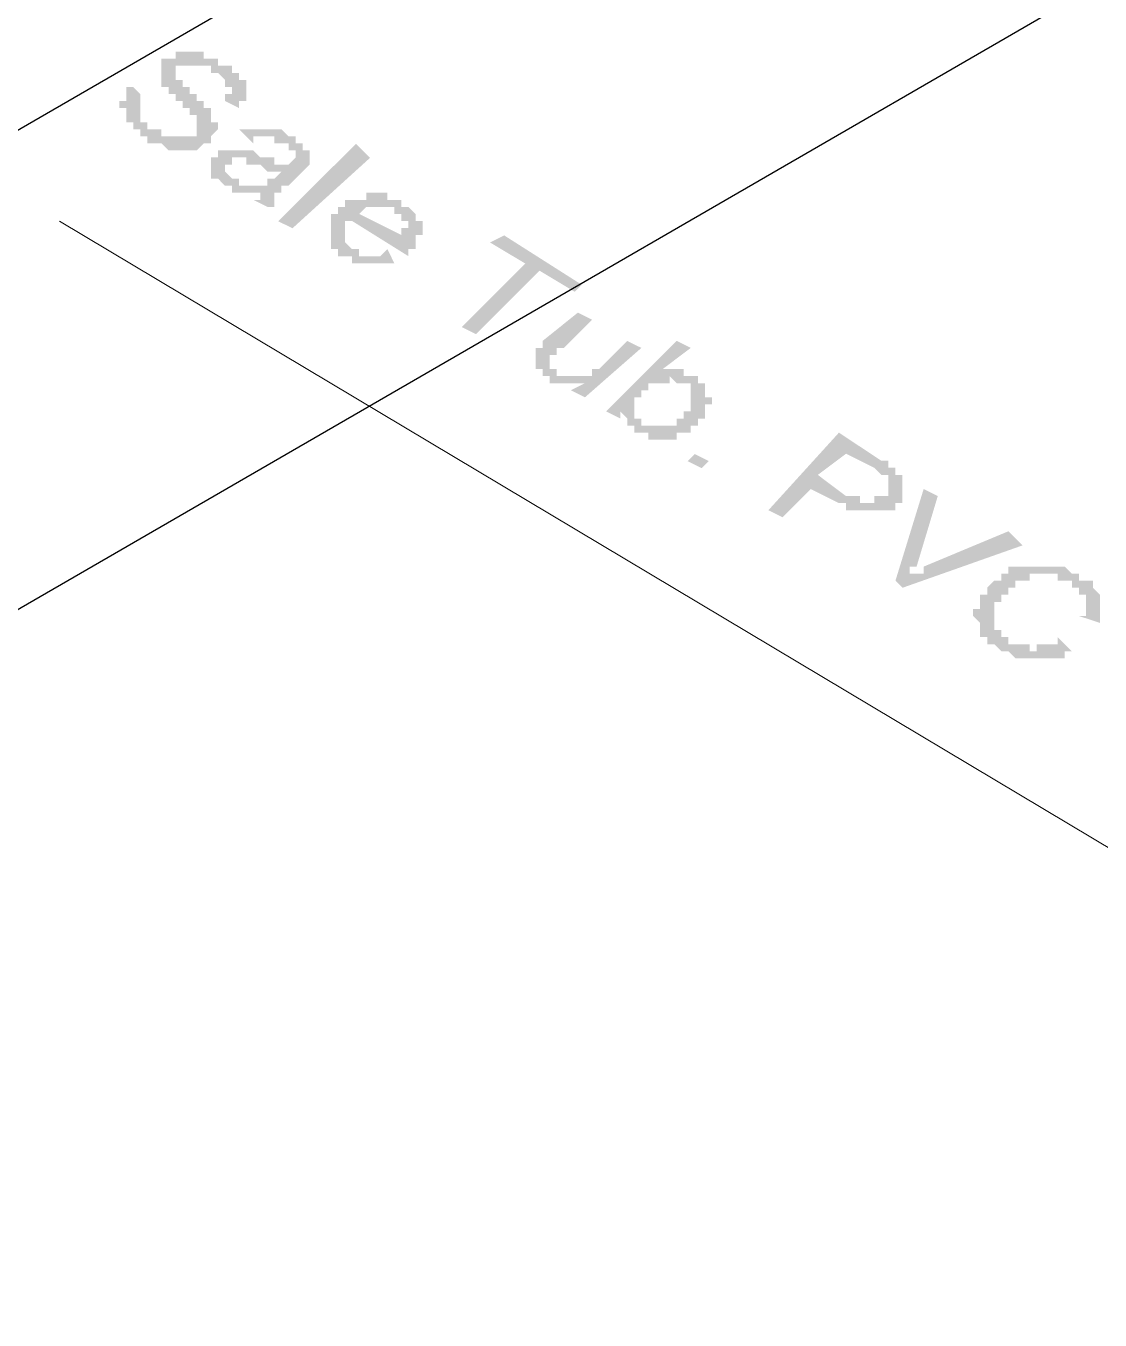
# Model space of a CAD drawing. Header units: metres. Extents: x 0 to 1935, y 0 to 1529.
# Drawn here: x 1890.4806 to 1890.6092, y 1481.4354 to 1481.5905 of the extents above; entities that cross this region are included whole.
import ezdxf

# ---------------------------------------------------------------- set-up
doc = ezdxf.new("R2010")
doc.units = ezdxf.units.M
doc.header["$LTSCALE"] = 0.005
doc.layers.add('PDF_0', color=7, linetype='Continuous')
doc.layers.add("PDF_Tub. de desague 4''", color=7, linetype='Continuous', true_color=0x002595)

msp = doc.modelspace()

# ---------------------------------------------------------------- hatches: boundary and pattern name
at = {"layer": "PDF_Tub. de desague 4''", "lineweight": 9}
for points in [[(1890.49342, 1481.58317), (1890.49427, 1481.58232), (1890.49427, 1481.58232), (1890.49427, 1481.58148), (1890.49427, 1481.58148), (1890.49427, 1481.58148), (1890.49427, 1481.58148), (1890.49427, 1481.58148), (1890.49427, 1481.58148), (1890.49427, 1481.58063), (1890.49427, 1481.58063), (1890.49427, 1481.58063), (1890.49427, 1481.58063), (1890.49427, 1481.58063), (1890.49427, 1481.58063), (1890.49427, 1481.57979), (1890.49427, 1481.57979), (1890.49427, 1481.57979), (1890.49427, 1481.57979), (1890.49427, 1481.57979), (1890.49427, 1481.57979), (1890.49427, 1481.57894), (1890.49511, 1481.57894), (1890.49511, 1481.57894), (1890.49511, 1481.57894), (1890.49511, 1481.57894), (1890.49511, 1481.57894), (1890.49511, 1481.57894), (1890.49511, 1481.5781), (1890.49596, 1481.5781), (1890.49596, 1481.5781), (1890.49596, 1481.5781), (1890.49596, 1481.5781), (1890.49596, 1481.5781), (1890.4968, 1481.5781), (1890.4968, 1481.5781), (1890.4968, 1481.57725), (1890.4968, 1481.57725), (1890.4968, 1481.57725), (1890.49765, 1481.57725), (1890.49765, 1481.57725), (1890.49765, 1481.57725), (1890.49765, 1481.57725), (1890.49849, 1481.57725), (1890.49849, 1481.57725), (1890.49849, 1481.57725), (1890.49849, 1481.57725), (1890.49934, 1481.57725), (1890.49934, 1481.57725), (1890.49934, 1481.57725), (1890.49934, 1481.57725), (1890.49934, 1481.57725), (1890.50018, 1481.57725), (1890.50018, 1481.57725), (1890.50018, 1481.57725), (1890.50018, 1481.57725), (1890.50103, 1481.57725), (1890.50103, 1481.57725), (1890.50103, 1481.57725), (1890.50103, 1481.5781), (1890.50103, 1481.5781), (1890.50103, 1481.5781), (1890.50103, 1481.5781), (1890.50103, 1481.5781), (1890.50103, 1481.5781), (1890.50103, 1481.5781), (1890.50103, 1481.57894), (1890.50103, 1481.57894), (1890.50103, 1481.57894), (1890.50103, 1481.57894), (1890.50103, 1481.57894), (1890.50103, 1481.57894), (1890.50103, 1481.57979), (1890.50103, 1481.57979), (1890.50018, 1481.57979), (1890.50018, 1481.57979), (1890.50018, 1481.57979), (1890.50018, 1481.57979), (1890.50018, 1481.57979), (1890.50018, 1481.58063), (1890.50018, 1481.58063), (1890.50018, 1481.58063), (1890.49934, 1481.58063), (1890.49934, 1481.58063), (1890.49934, 1481.58063), (1890.49934, 1481.58148), (1890.49849, 1481.58148), (1890.49849, 1481.58148), (1890.49849, 1481.58148), (1890.49849, 1481.58148), (1890.49849, 1481.58232), (1890.49849, 1481.58232), (1890.49765, 1481.58232), (1890.49765, 1481.58232), (1890.49765, 1481.58232), (1890.49765, 1481.58232), (1890.49765, 1481.58317), (1890.49765, 1481.58317), (1890.49765, 1481.58317), (1890.49765, 1481.58317), (1890.4968, 1481.58317), (1890.4968, 1481.58317), (1890.4968, 1481.58317), (1890.4968, 1481.58317), (1890.4968, 1481.58402), (1890.4968, 1481.58402), (1890.4968, 1481.58402), (1890.4968, 1481.58402), (1890.4968, 1481.58402), (1890.4968, 1481.58486), (1890.4968, 1481.58486), (1890.4968, 1481.58486), (1890.4968, 1481.58486), (1890.4968, 1481.58486), (1890.4968, 1481.58486), (1890.4968, 1481.58486), (1890.4968, 1481.58571), (1890.4968, 1481.58571), (1890.4968, 1481.58571), (1890.4968, 1481.58571), (1890.4968, 1481.58571), (1890.4968, 1481.58571), (1890.4968, 1481.58655), (1890.49765, 1481.58655), (1890.49765, 1481.58655), (1890.49765, 1481.58655), (1890.49765, 1481.58655), (1890.49765, 1481.58655), (1890.49765, 1481.58655), (1890.49849, 1481.58655), (1890.49849, 1481.58655), (1890.49849, 1481.5874), (1890.49849, 1481.5874), (1890.49849, 1481.5874), (1890.49934, 1481.5874), (1890.49934, 1481.5874), (1890.49934, 1481.5874), (1890.49934, 1481.5874), (1890.50018, 1481.5874), (1890.50018, 1481.5874), (1890.50018, 1481.5874), (1890.50018, 1481.5874), (1890.50103, 1481.5874), (1890.50103, 1481.5874), (1890.50103, 1481.5874), (1890.50103, 1481.5874), (1890.50187, 1481.5874), (1890.50187, 1481.5874), (1890.50187, 1481.5874), (1890.50187, 1481.58655), (1890.50187, 1481.58655), (1890.50272, 1481.58655), (1890.50272, 1481.58655), (1890.50272, 1481.58655), (1890.50272, 1481.58655), (1890.50357, 1481.58655), (1890.50357, 1481.58655), (1890.50357, 1481.58655), (1890.50357, 1481.58655), (1890.50357, 1481.58571), (1890.50441, 1481.58571), (1890.50441, 1481.58571), (1890.50441, 1481.58571), (1890.50441, 1481.58571), (1890.50441, 1481.58571), (1890.50526, 1481.58571), (1890.50526, 1481.58571), (1890.50526, 1481.58486), (1890.50526, 1481.58486), (1890.50526, 1481.58486), (1890.50526, 1481.58486), (1890.5061, 1481.58486), (1890.5061, 1481.58486), (1890.5061, 1481.58486), (1890.5061, 1481.58402), (1890.5061, 1481.58402), (1890.5061, 1481.58402), (1890.5061, 1481.58402), (1890.5061, 1481.58402), (1890.50695, 1481.58402), (1890.50695, 1481.58317), (1890.50695, 1481.58317), (1890.50695, 1481.58317), (1890.50695, 1481.58317), (1890.50695, 1481.58317), (1890.50695, 1481.58317), (1890.50695, 1481.58232), (1890.50695, 1481.58232), (1890.50695, 1481.58232), (1890.50695, 1481.58232), (1890.50695, 1481.58232), (1890.50695, 1481.58232), (1890.50695, 1481.58148), (1890.50695, 1481.58148), (1890.50695, 1481.58148), (1890.5061, 1481.58148), (1890.5061, 1481.58148), (1890.5061, 1481.58148), (1890.5061, 1481.58063), (1890.5061, 1481.58063), (1890.5061, 1481.58063), (1890.5061, 1481.58063), (1890.50441, 1481.58148), (1890.50441, 1481.58148), (1890.50441, 1481.58148), (1890.50441, 1481.58232), (1890.50441, 1481.58232), (1890.50441, 1481.58232), (1890.50526, 1481.58232), (1890.50526, 1481.58232), (1890.50526, 1481.58317), (1890.50526, 1481.58317), (1890.50526, 1481.58317), (1890.50441, 1481.58317), (1890.50441, 1481.58317), (1890.50441, 1481.58317), (1890.50441, 1481.58317), (1890.50441, 1481.58402), (1890.50441, 1481.58402), (1890.50441, 1481.58402), (1890.50441, 1481.58402), (1890.50441, 1481.58402), (1890.50441, 1481.58402), (1890.50357, 1481.58486), (1890.50357, 1481.58486), (1890.50357, 1481.58486), (1890.50357, 1481.58486), (1890.50357, 1481.58486), (1890.50272, 1481.58486), (1890.50272, 1481.58486), (1890.50272, 1481.58486), (1890.50272, 1481.58571), (1890.50187, 1481.58571), (1890.50187, 1481.58571), (1890.50187, 1481.58571), (1890.50187, 1481.58571), (1890.50103, 1481.58571), (1890.50103, 1481.58571), (1890.50103, 1481.58571), (1890.50103, 1481.58571), (1890.50103, 1481.58571), (1890.50018, 1481.58571), (1890.50018, 1481.58571), (1890.50018, 1481.58571), (1890.50018, 1481.58571), (1890.50018, 1481.58571), (1890.49934, 1481.58571), (1890.49934, 1481.58571), (1890.49934, 1481.58571), (1890.49934, 1481.58571), (1890.49934, 1481.58571), (1890.49849, 1481.58571), (1890.49849, 1481.58571), (1890.49849, 1481.58571), (1890.49849, 1481.58486), (1890.49849, 1481.58486), (1890.49849, 1481.58486), (1890.49849, 1481.58486), (1890.49849, 1481.58486), (1890.49849, 1481.58402), (1890.49849, 1481.58402), (1890.49849, 1481.58402), (1890.49849, 1481.58402), (1890.49849, 1481.58402), (1890.49849, 1481.58402), (1890.49849, 1481.58402), (1890.49934, 1481.58402), (1890.49934, 1481.58402), (1890.49934, 1481.58317), (1890.49934, 1481.58317), (1890.49934, 1481.58317), (1890.49934, 1481.58317), (1890.50018, 1481.58317), (1890.50018, 1481.58232), (1890.50018, 1481.58232), (1890.50018, 1481.58232), (1890.50018, 1481.58232), (1890.50103, 1481.58232), (1890.50103, 1481.58232), (1890.50103, 1481.58148), (1890.50103, 1481.58148), (1890.50103, 1481.58148), (1890.50187, 1481.58148), (1890.50187, 1481.58148), (1890.50187, 1481.58063), (1890.50187, 1481.58063), (1890.50187, 1481.58063), (1890.50187, 1481.58063), (1890.50187, 1481.58063), (1890.50272, 1481.58063), (1890.50272, 1481.58063), (1890.50272, 1481.58063), (1890.50272, 1481.57979), (1890.50272, 1481.57979), (1890.50272, 1481.57979), (1890.50272, 1481.57979), (1890.50272, 1481.57979), (1890.50272, 1481.57979), (1890.50272, 1481.57894), (1890.50272, 1481.57894), (1890.50357, 1481.57894), (1890.50357, 1481.57894), (1890.50357, 1481.57894), (1890.50357, 1481.57894), (1890.50357, 1481.5781), (1890.50357, 1481.5781), (1890.50357, 1481.5781), (1890.50357, 1481.5781), (1890.50357, 1481.5781), (1890.50272, 1481.57725), (1890.50272, 1481.57725), (1890.50272, 1481.57725), (1890.50272, 1481.57725), (1890.50272, 1481.57725), (1890.50272, 1481.57725), (1890.50272, 1481.57725), (1890.50272, 1481.57641), (1890.50272, 1481.57641), (1890.50187, 1481.57641), (1890.50187, 1481.57641), (1890.50187, 1481.57641), (1890.50187, 1481.57641), (1890.50187, 1481.57641), (1890.50187, 1481.57641), (1890.50103, 1481.57556), (1890.50103, 1481.57556), (1890.50103, 1481.57556), (1890.50103, 1481.57556), (1890.50018, 1481.57556), (1890.50018, 1481.57556), (1890.50018, 1481.57556), (1890.50018, 1481.57556), (1890.50018, 1481.57556), (1890.49934, 1481.57556), (1890.49934, 1481.57556), (1890.49934, 1481.57556), (1890.49934, 1481.57556), (1890.49849, 1481.57556), (1890.49849, 1481.57556), (1890.49849, 1481.57556), (1890.49849, 1481.57556), (1890.49765, 1481.57556), (1890.49765, 1481.57556), (1890.49765, 1481.57556), (1890.49765, 1481.57556), (1890.4968, 1481.57641), (1890.4968, 1481.57641), (1890.4968, 1481.57641), (1890.4968, 1481.57641), (1890.4968, 1481.57641), (1890.49596, 1481.57641), (1890.49596, 1481.57641), (1890.49596, 1481.57641), (1890.49596, 1481.57641), (1890.49511, 1481.57641), (1890.49511, 1481.57725), (1890.49511, 1481.57725), (1890.49511, 1481.57725), (1890.49511, 1481.57725), (1890.49511, 1481.57725), (1890.49427, 1481.57725), (1890.49427, 1481.57725), (1890.49427, 1481.57725), (1890.49427, 1481.5781), (1890.49427, 1481.5781), (1890.49342, 1481.5781), (1890.49342, 1481.5781), (1890.49342, 1481.5781), (1890.49342, 1481.5781), (1890.49342, 1481.5781), (1890.49342, 1481.57894), (1890.49258, 1481.57894), (1890.49258, 1481.57894), (1890.49258, 1481.57894), (1890.49258, 1481.57894), (1890.49258, 1481.57894), (1890.49258, 1481.57894), (1890.49258, 1481.57979), (1890.49258, 1481.57979), (1890.49258, 1481.57979), (1890.49258, 1481.57979), (1890.49258, 1481.57979), (1890.49258, 1481.58063), (1890.49173, 1481.58063), (1890.49173, 1481.58063), (1890.49173, 1481.58063), (1890.49173, 1481.58063), (1890.49173, 1481.58063), (1890.49173, 1481.58148), (1890.49173, 1481.58148), (1890.49258, 1481.58148), (1890.49258, 1481.58148), (1890.49258, 1481.58148), (1890.49258, 1481.58148), (1890.49258, 1481.58232), (1890.49258, 1481.58232), (1890.49258, 1481.58232), (1890.49258, 1481.58232), (1890.49258, 1481.58232), (1890.49258, 1481.58232), (1890.49258, 1481.58317), (1890.49342, 1481.58317)], [(1890.53278, 1481.55439), (1890.54039, 1481.562), (1890.53616, 1481.56453), (1890.53785, 1481.56538), (1890.54715, 1481.55946), (1890.54631, 1481.55862), (1890.54208, 1481.56115), (1890.53447, 1481.55354)], [(1890.54584, 1481.54682), (1890.54753, 1481.54766), (1890.54668, 1481.54766), (1890.54668, 1481.54766), (1890.54668, 1481.54766), (1890.54668, 1481.54766), (1890.54584, 1481.54766), (1890.54584, 1481.54766), (1890.54584, 1481.54766), (1890.54584, 1481.54766), (1890.54499, 1481.54766), (1890.54499, 1481.54766), (1890.54499, 1481.54766), (1890.54499, 1481.54766), (1890.54415, 1481.54766), (1890.54415, 1481.54766), (1890.54415, 1481.54766), (1890.54415, 1481.54766), (1890.54415, 1481.54766), (1890.5433, 1481.54766), (1890.5433, 1481.54766), (1890.5433, 1481.54851), (1890.5433, 1481.54851), (1890.5433, 1481.54851), (1890.5433, 1481.54851), (1890.54246, 1481.54851), (1890.54246, 1481.54851), (1890.54246, 1481.54851), (1890.54246, 1481.54851), (1890.54246, 1481.54935), (1890.54246, 1481.54935), (1890.54161, 1481.54935), (1890.54161, 1481.54935), (1890.54161, 1481.54935), (1890.54161, 1481.54935), (1890.54161, 1481.5502), (1890.54161, 1481.5502), (1890.54161, 1481.5502), (1890.54161, 1481.5502), (1890.54161, 1481.5502), (1890.54161, 1481.5502), (1890.54161, 1481.55104), (1890.54161, 1481.55104), (1890.54161, 1481.55104), (1890.54161, 1481.55104), (1890.54161, 1481.55104), (1890.54161, 1481.55189), (1890.54161, 1481.55189), (1890.54161, 1481.55189), (1890.54161, 1481.55189), (1890.54246, 1481.55189), (1890.54246, 1481.55189), (1890.54246, 1481.55189), (1890.54246, 1481.55189), (1890.54246, 1481.55273), (1890.54246, 1481.55273), (1890.54246, 1481.55273), (1890.54668, 1481.55612), (1890.54837, 1481.55527), (1890.54499, 1481.55189), (1890.54415, 1481.55189), (1890.54415, 1481.55189), (1890.54415, 1481.55189), (1890.54415, 1481.55104), (1890.54415, 1481.55104), (1890.54415, 1481.55104), (1890.54415, 1481.55104), (1890.5433, 1481.55104), (1890.5433, 1481.55104), (1890.5433, 1481.55104), (1890.5433, 1481.55104), (1890.5433, 1481.5502), (1890.5433, 1481.5502), (1890.5433, 1481.5502), (1890.5433, 1481.5502), (1890.5433, 1481.5502), (1890.5433, 1481.5502), (1890.5433, 1481.54935), (1890.54415, 1481.54935), (1890.54415, 1481.54935), (1890.54415, 1481.54935), (1890.54415, 1481.54935), (1890.54415, 1481.54935), (1890.54415, 1481.54935), (1890.54415, 1481.54851), (1890.54499, 1481.54851), (1890.54499, 1481.54851), (1890.54499, 1481.54851), (1890.54499, 1481.54851), (1890.54499, 1481.54851), (1890.54584, 1481.54851), (1890.54584, 1481.54851), (1890.54584, 1481.54851), (1890.54584, 1481.54851), (1890.54668, 1481.54851), (1890.54668, 1481.54851), (1890.54668, 1481.54851), (1890.54668, 1481.54851), (1890.54753, 1481.54851), (1890.54753, 1481.54851), (1890.54753, 1481.54851), (1890.54753, 1481.54851), (1890.54753, 1481.54851), (1890.54753, 1481.54851), (1890.54837, 1481.54851), (1890.54837, 1481.54935), (1890.54837, 1481.54935), (1890.54837, 1481.54935), (1890.54837, 1481.54935), (1890.54922, 1481.54935), (1890.54922, 1481.54935), (1890.54922, 1481.54935), (1890.5526, 1481.55273), (1890.55429, 1481.55189), (1890.54753, 1481.54597)], [(1890.58473, 1481.52399), (1890.58811, 1481.53498), (1890.5898, 1481.53413), (1890.58726, 1481.52568), (1890.58726, 1481.52568), (1890.58642, 1481.52568), (1890.58642, 1481.52568), (1890.58642, 1481.52568), (1890.58642, 1481.52568), (1890.58642, 1481.52483), (1890.58642, 1481.52483), (1890.58642, 1481.52483), (1890.58642, 1481.52483), (1890.58642, 1481.52483), (1890.58642, 1481.52483), (1890.58642, 1481.52399), (1890.58642, 1481.52399), (1890.58642, 1481.52399), (1890.58642, 1481.52483), (1890.58642, 1481.52483), (1890.58642, 1481.52483), (1890.58726, 1481.52483), (1890.58726, 1481.52483), (1890.58726, 1481.52483), (1890.58726, 1481.52483), (1890.58726, 1481.52483), (1890.58811, 1481.52483), (1890.58811, 1481.52483), (1890.58811, 1481.52483), (1890.58811, 1481.52568), (1890.59825, 1481.52991), (1890.59995, 1481.52822), (1890.58557, 1481.52314)], [(1890.60417, 1481.51723), (1890.60586, 1481.51553), (1890.60502, 1481.51553), (1890.60502, 1481.51553), (1890.60502, 1481.51553), (1890.60502, 1481.51553), (1890.60502, 1481.51469), (1890.60417, 1481.51469), (1890.60417, 1481.51469), (1890.60417, 1481.51469), (1890.60417, 1481.51469), (1890.60333, 1481.51469), (1890.60333, 1481.51469), (1890.60333, 1481.51469), (1890.60333, 1481.51469), (1890.60333, 1481.51469), (1890.60248, 1481.51469), (1890.60248, 1481.51469), (1890.60248, 1481.51469), (1890.60248, 1481.51469), (1890.60164, 1481.51469), (1890.60164, 1481.51469), (1890.60164, 1481.51469), (1890.60164, 1481.51469), (1890.60164, 1481.51469), (1890.60079, 1481.51469), (1890.60079, 1481.51469), (1890.60079, 1481.51469), (1890.60079, 1481.51469), (1890.59995, 1481.51469), (1890.59995, 1481.51469), (1890.59995, 1481.51469), (1890.59995, 1481.51469), (1890.5991, 1481.51469), (1890.5991, 1481.51469), (1890.5991, 1481.51469), (1890.5991, 1481.51469), (1890.5991, 1481.51469), (1890.59826, 1481.51553), (1890.59826, 1481.51553), (1890.59826, 1481.51553), (1890.59826, 1481.51553), (1890.59741, 1481.51553), (1890.59741, 1481.51553), (1890.59741, 1481.51553), (1890.59741, 1481.51553), (1890.59741, 1481.51553), (1890.59656, 1481.51638), (1890.59656, 1481.51638), (1890.59656, 1481.51638), (1890.59656, 1481.51638), (1890.59656, 1481.51638), (1890.59572, 1481.51638), (1890.59572, 1481.51723), (1890.59572, 1481.51723), (1890.59572, 1481.51723), (1890.59572, 1481.51723), (1890.59572, 1481.51723), (1890.59572, 1481.51723), (1890.59487, 1481.51723), (1890.59487, 1481.51807), (1890.59487, 1481.51807), (1890.59487, 1481.51807), (1890.59487, 1481.51807), (1890.59487, 1481.51807), (1890.59487, 1481.51807), (1890.59487, 1481.51892), (1890.59487, 1481.51892), (1890.59487, 1481.51892), (1890.59487, 1481.51892), (1890.59487, 1481.51892), (1890.59487, 1481.51892), (1890.59403, 1481.51976), (1890.59403, 1481.51976), (1890.59403, 1481.51976), (1890.59403, 1481.51976), (1890.59403, 1481.51976), (1890.59403, 1481.52061), (1890.59487, 1481.52061), (1890.59487, 1481.52061), (1890.59487, 1481.52061), (1890.59487, 1481.52061), (1890.59487, 1481.52061), (1890.59487, 1481.52145), (1890.59487, 1481.52145), (1890.59487, 1481.52145), (1890.59487, 1481.52145), (1890.59487, 1481.52145), (1890.59487, 1481.5223), (1890.59487, 1481.5223), (1890.59487, 1481.5223), (1890.59487, 1481.5223), (1890.59487, 1481.5223), (1890.59572, 1481.5223), (1890.59572, 1481.5223), (1890.59572, 1481.52314), (1890.59572, 1481.52314), (1890.59572, 1481.52314), (1890.59572, 1481.52314), (1890.59572, 1481.52314), (1890.59572, 1481.52314), (1890.59656, 1481.52399), (1890.59656, 1481.52399), (1890.59656, 1481.52399), (1890.59656, 1481.52399), (1890.59656, 1481.52399), (1890.59656, 1481.52399), (1890.59741, 1481.52399), (1890.59741, 1481.52483), (1890.59741, 1481.52483), (1890.59741, 1481.52483), (1890.59741, 1481.52483), (1890.59741, 1481.52483), (1890.59826, 1481.52483), (1890.59826, 1481.52483), (1890.59826, 1481.52483), (1890.59826, 1481.52483), (1890.59826, 1481.52568), (1890.5991, 1481.52568), (1890.5991, 1481.52568), (1890.5991, 1481.52568), (1890.5991, 1481.52568), (1890.5991, 1481.52568), (1890.5991, 1481.52568), (1890.59995, 1481.52568), (1890.59995, 1481.52568), (1890.59995, 1481.52568), (1890.59995, 1481.52568), (1890.60079, 1481.52568), (1890.60079, 1481.52568), (1890.60079, 1481.52568), (1890.60079, 1481.52568), (1890.60164, 1481.52568), (1890.60164, 1481.52568), (1890.60164, 1481.52568), (1890.60164, 1481.52568), (1890.60248, 1481.52568), (1890.60248, 1481.52568), (1890.60248, 1481.52568), (1890.60248, 1481.52568), (1890.60333, 1481.52568), (1890.60333, 1481.52568), (1890.60333, 1481.52568), (1890.60333, 1481.52568), (1890.60417, 1481.52568), (1890.60417, 1481.52568), (1890.60417, 1481.52568), (1890.60417, 1481.52568), (1890.60502, 1481.52568), (1890.60502, 1481.52568), (1890.60502, 1481.52568), (1890.60502, 1481.52568), (1890.60502, 1481.52568), (1890.60586, 1481.52483), (1890.60586, 1481.52483), (1890.60586, 1481.52483), (1890.60586, 1481.52483), (1890.60671, 1481.52483), (1890.60671, 1481.52483), (1890.60671, 1481.52483), (1890.60671, 1481.52483), (1890.60671, 1481.52483), (1890.60671, 1481.52399), (1890.60756, 1481.52399), (1890.60756, 1481.52399), (1890.60756, 1481.52399), (1890.60756, 1481.52399), (1890.60756, 1481.52399), (1890.6084, 1481.52399), (1890.6084, 1481.52314), (1890.6084, 1481.52314), (1890.6084, 1481.52314), (1890.6084, 1481.52314), (1890.6084, 1481.52314), (1890.6084, 1481.52314), (1890.6084, 1481.52314), (1890.60925, 1481.5223), (1890.60925, 1481.5223), (1890.60925, 1481.5223), (1890.60925, 1481.5223), (1890.60925, 1481.5223), (1890.60925, 1481.5223), (1890.60925, 1481.52145), (1890.60925, 1481.52145), (1890.60925, 1481.52145), (1890.60925, 1481.52145), (1890.60925, 1481.52145), (1890.60925, 1481.52145), (1890.60925, 1481.52061), (1890.60925, 1481.52061), (1890.60925, 1481.52061), (1890.60925, 1481.52061), (1890.60925, 1481.52061), (1890.60925, 1481.51976), (1890.60925, 1481.51976), (1890.60925, 1481.51976), (1890.60925, 1481.51976), (1890.60925, 1481.51976), (1890.60925, 1481.51976), (1890.60925, 1481.51892), (1890.60671, 1481.51976), (1890.60756, 1481.51976), (1890.60756, 1481.52061), (1890.60756, 1481.52061), (1890.60756, 1481.52061), (1890.60756, 1481.52061), (1890.60756, 1481.52061), (1890.60756, 1481.52145), (1890.60756, 1481.52145), (1890.60756, 1481.52145), (1890.60756, 1481.52145), (1890.60756, 1481.52145), (1890.60756, 1481.52145), (1890.60756, 1481.5223), (1890.60756, 1481.5223), (1890.60756, 1481.5223), (1890.60756, 1481.5223), (1890.60671, 1481.5223), (1890.60671, 1481.5223), (1890.60671, 1481.5223), (1890.60671, 1481.52314), (1890.60671, 1481.52314), (1890.60671, 1481.52314), (1890.60671, 1481.52314), (1890.60586, 1481.52314), (1890.60586, 1481.52314), (1890.60586, 1481.52399), (1890.60586, 1481.52399), (1890.60586, 1481.52399), (1890.60502, 1481.52399), (1890.60502, 1481.52399), (1890.60502, 1481.52399), (1890.60502, 1481.52399), (1890.60417, 1481.52399), (1890.60417, 1481.52399), (1890.60417, 1481.52399), (1890.60417, 1481.52483), (1890.60333, 1481.52483), (1890.60333, 1481.52483), (1890.60333, 1481.52483), (1890.60333, 1481.52483), (1890.60333, 1481.52483), (1890.60248, 1481.52483), (1890.60248, 1481.52483), (1890.60248, 1481.52483), (1890.60248, 1481.52483), (1890.60164, 1481.52483), (1890.60164, 1481.52483), (1890.60164, 1481.52483), (1890.60164, 1481.52483), (1890.60079, 1481.52483), (1890.60079, 1481.52483), (1890.60079, 1481.52399), (1890.60079, 1481.52399), (1890.60079, 1481.52399), (1890.59995, 1481.52399), (1890.59995, 1481.52399), (1890.59995, 1481.52399), (1890.59995, 1481.52399), (1890.59995, 1481.52399), (1890.5991, 1481.52399), (1890.5991, 1481.52399), (1890.5991, 1481.52399), (1890.5991, 1481.52314), (1890.5991, 1481.52314), (1890.5991, 1481.52314), (1890.59826, 1481.52314), (1890.59826, 1481.52314), (1890.59826, 1481.52314), (1890.59826, 1481.52314), (1890.59826, 1481.5223), (1890.59826, 1481.5223), (1890.59741, 1481.5223), (1890.59741, 1481.5223), (1890.59741, 1481.5223), (1890.59741, 1481.5223), (1890.59741, 1481.5223), (1890.59741, 1481.52145), (1890.59741, 1481.52145), (1890.59741, 1481.52145), (1890.59656, 1481.52145), (1890.59656, 1481.52145), (1890.59656, 1481.52145), (1890.59656, 1481.52061), (1890.59656, 1481.52061), (1890.59656, 1481.52061), (1890.59656, 1481.52061), (1890.59656, 1481.52061), (1890.59656, 1481.52061), (1890.59656, 1481.52061), (1890.59656, 1481.51976), (1890.59656, 1481.51976), (1890.59656, 1481.51976), (1890.59656, 1481.51976), (1890.59656, 1481.51976), (1890.59656, 1481.51892), (1890.59656, 1481.51892), (1890.59656, 1481.51892), (1890.59656, 1481.51892), (1890.59656, 1481.51892), (1890.59656, 1481.51892), (1890.59656, 1481.51807), (1890.59656, 1481.51807), (1890.59656, 1481.51807), (1890.59656, 1481.51807), (1890.59741, 1481.51807), (1890.59741, 1481.51807), (1890.59741, 1481.51723), (1890.59741, 1481.51723), (1890.59741, 1481.51723), (1890.59741, 1481.51723), (1890.59826, 1481.51723), (1890.59826, 1481.51723), (1890.59826, 1481.51723), (1890.59826, 1481.51638), (1890.59826, 1481.51638), (1890.5991, 1481.51638), (1890.5991, 1481.51638), (1890.5991, 1481.51638), (1890.5991, 1481.51638), (1890.5991, 1481.51638), (1890.59995, 1481.51638), (1890.59995, 1481.51638), (1890.59995, 1481.51638), (1890.59995, 1481.51638), (1890.60079, 1481.51638), (1890.60079, 1481.51638), (1890.60079, 1481.51553), (1890.60079, 1481.51553), (1890.60164, 1481.51553), (1890.60164, 1481.51553), (1890.60164, 1481.51553), (1890.60164, 1481.51553), (1890.60164, 1481.51638), (1890.60248, 1481.51638), (1890.60248, 1481.51638), (1890.60248, 1481.51638), (1890.60248, 1481.51638), (1890.60333, 1481.51638), (1890.60333, 1481.51638), (1890.60333, 1481.51638), (1890.60333, 1481.51638), (1890.60333, 1481.51638), (1890.60417, 1481.51638), (1890.60417, 1481.51638), (1890.60417, 1481.51638), (1890.60417, 1481.51723)]]:
    msp.add_hatch(color=256, dxfattribs=at).paths.add_polyline_path(points)
h = msp.add_hatch(color=256, dxfattribs=at)
h.paths.add_polyline_path([(1890.50864, 1481.57049), (1890.50864, 1481.57049), (1890.50779, 1481.57049), (1890.50779, 1481.57049), (1890.50779, 1481.57049), (1890.50779, 1481.57049), (1890.50695, 1481.57049), (1890.50695, 1481.57049), (1890.50695, 1481.57049), (1890.50695, 1481.57049), (1890.5061, 1481.57049), (1890.5061, 1481.57049), (1890.5061, 1481.57049), (1890.5061, 1481.57049), (1890.5061, 1481.57049), (1890.5061, 1481.57049), (1890.50526, 1481.57049), (1890.50526, 1481.57133), (1890.50526, 1481.57133), (1890.50526, 1481.57133), (1890.50441, 1481.57133), (1890.50441, 1481.57133), (1890.50441, 1481.57133), (1890.50441, 1481.57133), (1890.50441, 1481.57133), (1890.50357, 1481.57218), (1890.50357, 1481.57218), (1890.50357, 1481.57218), (1890.50357, 1481.57218), (1890.50357, 1481.57218), (1890.50357, 1481.57218), (1890.50272, 1481.57218), (1890.50272, 1481.57302), (1890.50272, 1481.57302), (1890.50272, 1481.57302), (1890.50272, 1481.57302), (1890.50272, 1481.57302), (1890.50272, 1481.57302), (1890.50272, 1481.57302), (1890.50272, 1481.57387), (1890.50272, 1481.57387), (1890.50272, 1481.57387), (1890.50272, 1481.57387), (1890.50272, 1481.57387), (1890.50272, 1481.57472), (1890.50272, 1481.57472), (1890.50272, 1481.57472), (1890.50272, 1481.57472), (1890.50272, 1481.57472), (1890.50357, 1481.57472), (1890.50357, 1481.57472), (1890.50357, 1481.57556), (1890.50357, 1481.57556), (1890.50357, 1481.57556), (1890.50357, 1481.57556), (1890.50357, 1481.57556), (1890.50441, 1481.57556), (1890.50441, 1481.57556), (1890.50441, 1481.57556), (1890.50441, 1481.57556), (1890.50441, 1481.57556), (1890.50526, 1481.57556), (1890.50526, 1481.57556), (1890.50526, 1481.57556), (1890.50526, 1481.57556), (1890.5061, 1481.57556), (1890.5061, 1481.57556), (1890.5061, 1481.57556), (1890.5061, 1481.57556), (1890.50695, 1481.57556), (1890.50695, 1481.57556), (1890.50695, 1481.57556), (1890.50695, 1481.57556), (1890.50779, 1481.57556), (1890.50779, 1481.57556), (1890.50779, 1481.57556), (1890.50779, 1481.57556), (1890.50779, 1481.57556), (1890.50864, 1481.57472), (1890.50864, 1481.57472), (1890.50864, 1481.57472), (1890.50864, 1481.57472), (1890.50948, 1481.57472), (1890.50948, 1481.57472), (1890.50948, 1481.57472), (1890.51033, 1481.57472), (1890.51033, 1481.57387), (1890.51033, 1481.57387), (1890.51033, 1481.57387), (1890.51033, 1481.57387), (1890.51117, 1481.57387), (1890.51117, 1481.57387), (1890.51117, 1481.57387), (1890.51117, 1481.57387), (1890.51117, 1481.57387), (1890.51202, 1481.57387), (1890.51202, 1481.57387), (1890.51202, 1481.57387), (1890.51202, 1481.57387), (1890.51202, 1481.57387), (1890.51202, 1481.57387), (1890.51202, 1481.57387), (1890.51287, 1481.57472), (1890.51287, 1481.57472), (1890.51287, 1481.57472), (1890.51287, 1481.57472), (1890.51287, 1481.57472), (1890.51287, 1481.57472), (1890.51287, 1481.57472), (1890.51287, 1481.57556), (1890.51287, 1481.57556), (1890.51287, 1481.57556), (1890.51202, 1481.57556), (1890.51202, 1481.57556), (1890.51202, 1481.57556), (1890.51202, 1481.57556), (1890.51202, 1481.57641), (1890.51202, 1481.57641), (1890.51117, 1481.57641), (1890.51117, 1481.57641), (1890.51117, 1481.57641), (1890.51117, 1481.57641), (1890.51033, 1481.57641), (1890.51033, 1481.57725), (1890.51033, 1481.57725), (1890.51033, 1481.57725), (1890.50948, 1481.57725), (1890.50948, 1481.57725), (1890.50948, 1481.57725), (1890.50948, 1481.57725), (1890.50948, 1481.57725), (1890.50948, 1481.57725), (1890.50864, 1481.57725), (1890.50864, 1481.57725), (1890.50864, 1481.57725), (1890.50864, 1481.57725), (1890.50779, 1481.57725), (1890.50779, 1481.57641), (1890.50779, 1481.57641), (1890.50779, 1481.57641), (1890.5061, 1481.5781), (1890.50695, 1481.5781), (1890.50695, 1481.5781), (1890.50695, 1481.5781), (1890.50695, 1481.5781), (1890.50695, 1481.5781), (1890.50779, 1481.5781), (1890.50779, 1481.5781), (1890.50779, 1481.5781), (1890.50779, 1481.5781), (1890.50779, 1481.5781), (1890.50864, 1481.5781), (1890.50864, 1481.5781), (1890.50864, 1481.5781), (1890.50864, 1481.5781), (1890.50948, 1481.5781), (1890.50948, 1481.5781), (1890.50948, 1481.5781), (1890.50948, 1481.5781), (1890.51033, 1481.5781), (1890.51033, 1481.5781), (1890.51033, 1481.5781), (1890.51033, 1481.5781), (1890.51033, 1481.5781), (1890.51117, 1481.5781), (1890.51117, 1481.5781), (1890.51117, 1481.5781), (1890.51117, 1481.5781), (1890.51202, 1481.57725), (1890.51202, 1481.57725), (1890.51202, 1481.57725), (1890.51202, 1481.57725), (1890.51202, 1481.57725), (1890.51287, 1481.57725), (1890.51287, 1481.57725), (1890.51287, 1481.57725), (1890.51287, 1481.57641), (1890.51371, 1481.57641), (1890.51371, 1481.57641), (1890.51371, 1481.57641), (1890.51371, 1481.57641), (1890.51371, 1481.57641), (1890.51371, 1481.57641), (1890.51371, 1481.57556), (1890.51456, 1481.57556), (1890.51456, 1481.57556), (1890.51456, 1481.57556), (1890.51456, 1481.57556), (1890.51456, 1481.57472), (1890.51456, 1481.57472), (1890.51456, 1481.57472), (1890.51456, 1481.57472), (1890.51456, 1481.57472), (1890.51456, 1481.57472), (1890.51456, 1481.57472), (1890.51456, 1481.57387), (1890.51456, 1481.57387), (1890.51456, 1481.57387), (1890.51456, 1481.57387), (1890.51456, 1481.57387), (1890.51456, 1481.57387), (1890.51456, 1481.57387), (1890.51371, 1481.57302), (1890.51371, 1481.57302), (1890.51371, 1481.57302), (1890.51371, 1481.57302), (1890.51371, 1481.57302), (1890.51371, 1481.57302), (1890.51202, 1481.57133), (1890.51202, 1481.57133), (1890.51117, 1481.57133), (1890.51117, 1481.57049), (1890.51117, 1481.57049), (1890.51117, 1481.57049), (1890.51117, 1481.57049), (1890.51117, 1481.57049), (1890.51033, 1481.57049), (1890.51033, 1481.56964), (1890.51033, 1481.56964), (1890.51033, 1481.56964), (1890.51033, 1481.56964), (1890.51033, 1481.56964), (1890.51033, 1481.56964), (1890.51033, 1481.56964), (1890.51033, 1481.56964), (1890.51033, 1481.56964), (1890.51033, 1481.5688), (1890.50948, 1481.5688), (1890.50948, 1481.5688), (1890.50948, 1481.5688), (1890.50948, 1481.5688), (1890.50948, 1481.5688), (1890.50779, 1481.56964), (1890.50779, 1481.56964), (1890.50864, 1481.56964), (1890.50864, 1481.56964), (1890.50864, 1481.56964), (1890.50864, 1481.57049), (1890.50864, 1481.57049), (1890.50864, 1481.57049)], flags=0)
h.paths.add_polyline_path([(1890.51117, 1481.57302), (1890.51117, 1481.57302), (1890.51033, 1481.57302), (1890.51033, 1481.57302), (1890.51033, 1481.57302), (1890.51033, 1481.57302), (1890.51033, 1481.57302), (1890.50948, 1481.57302), (1890.50948, 1481.57302), (1890.50948, 1481.57302), (1890.50948, 1481.57302), (1890.50864, 1481.57387), (1890.50864, 1481.57387), (1890.50864, 1481.57387), (1890.50864, 1481.57387), (1890.50779, 1481.57387), (1890.50779, 1481.57387), (1890.50779, 1481.57387), (1890.50779, 1481.57387), (1890.50695, 1481.57387), (1890.50695, 1481.57472), (1890.50695, 1481.57472), (1890.50695, 1481.57472), (1890.50695, 1481.57472), (1890.5061, 1481.57472), (1890.5061, 1481.57472), (1890.5061, 1481.57472), (1890.5061, 1481.57472), (1890.50526, 1481.57472), (1890.50526, 1481.57472), (1890.50526, 1481.57472), (1890.50526, 1481.57387), (1890.50526, 1481.57387), (1890.50526, 1481.57387), (1890.50441, 1481.57387), (1890.50441, 1481.57387), (1890.50441, 1481.57387), (1890.50441, 1481.57387), (1890.50441, 1481.57302), (1890.50441, 1481.57302), (1890.50441, 1481.57302), (1890.50441, 1481.57302), (1890.50441, 1481.57302), (1890.50441, 1481.57302), (1890.50526, 1481.57218), (1890.50526, 1481.57218), (1890.50526, 1481.57218), (1890.50526, 1481.57218), (1890.50526, 1481.57218), (1890.50526, 1481.57218), (1890.5061, 1481.57218), (1890.5061, 1481.57218), (1890.5061, 1481.57133), (1890.5061, 1481.57133), (1890.50695, 1481.57133), (1890.50695, 1481.57133), (1890.50695, 1481.57133), (1890.50695, 1481.57133), (1890.50779, 1481.57133), (1890.50779, 1481.57133), (1890.50779, 1481.57133), (1890.50779, 1481.57133), (1890.50779, 1481.57133), (1890.50864, 1481.57133), (1890.50864, 1481.57133), (1890.50864, 1481.57133), (1890.50864, 1481.57133), (1890.50948, 1481.57133), (1890.50948, 1481.57133), (1890.50948, 1481.57133), (1890.50948, 1481.57133), (1890.50948, 1481.57133), (1890.50948, 1481.57218), (1890.51033, 1481.57218), (1890.51033, 1481.57218), (1890.51033, 1481.57218), (1890.51033, 1481.57218), (1890.51033, 1481.57218)], flags=0)
h = msp.add_hatch(color=256, dxfattribs=at)
h.paths.add_polyline_path([(1890.52386, 1481.56373), (1890.5247, 1481.56203), (1890.5247, 1481.56203), (1890.5247, 1481.56203), (1890.5247, 1481.56203), (1890.5247, 1481.56203), (1890.52386, 1481.56203), (1890.52386, 1481.56203), (1890.52386, 1481.56203), (1890.52386, 1481.56203), (1890.52301, 1481.56203), (1890.52301, 1481.56203), (1890.52301, 1481.56203), (1890.52301, 1481.56203), (1890.52301, 1481.56203), (1890.52217, 1481.56203), (1890.52217, 1481.56203), (1890.52217, 1481.56203), (1890.52217, 1481.56203), (1890.52217, 1481.56203), (1890.52132, 1481.56203), (1890.52132, 1481.56203), (1890.52132, 1481.56203), (1890.52132, 1481.56203), (1890.52048, 1481.56203), (1890.52048, 1481.56203), (1890.52048, 1481.56203), (1890.52048, 1481.56203), (1890.51963, 1481.56203), (1890.51963, 1481.56203), (1890.51963, 1481.56203), (1890.51963, 1481.56203), (1890.51963, 1481.56288), (1890.51878, 1481.56288), (1890.51878, 1481.56288), (1890.51878, 1481.56288), (1890.51878, 1481.56288), (1890.51794, 1481.56288), (1890.51794, 1481.56288), (1890.51794, 1481.56373), (1890.51794, 1481.56373), (1890.51794, 1481.56373), (1890.51794, 1481.56373), (1890.51794, 1481.56373), (1890.51709, 1481.56373), (1890.51709, 1481.56457), (1890.51709, 1481.56457), (1890.51709, 1481.56457), (1890.51709, 1481.56457), (1890.51709, 1481.56457), (1890.51709, 1481.56457), (1890.51709, 1481.56542), (1890.51709, 1481.56542), (1890.51709, 1481.56542), (1890.51709, 1481.56542), (1890.51709, 1481.56542), (1890.51709, 1481.56542), (1890.51709, 1481.56542), (1890.51709, 1481.56626), (1890.51709, 1481.56626), (1890.51709, 1481.56626), (1890.51709, 1481.56626), (1890.51709, 1481.56626), (1890.51709, 1481.56626), (1890.51709, 1481.56711), (1890.51709, 1481.56711), (1890.51709, 1481.56711), (1890.51709, 1481.56711), (1890.51709, 1481.56711), (1890.51709, 1481.56711), (1890.51709, 1481.56795), (1890.51794, 1481.56795), (1890.51794, 1481.56795), (1890.51794, 1481.56795), (1890.51794, 1481.56795), (1890.51794, 1481.56795), (1890.51794, 1481.5688), (1890.51794, 1481.5688), (1890.51878, 1481.5688), (1890.51878, 1481.5688), (1890.51878, 1481.5688), (1890.51878, 1481.5688), (1890.51878, 1481.5688), (1890.51878, 1481.56964), (1890.51963, 1481.56964), (1890.51963, 1481.56964), (1890.51963, 1481.56964), (1890.51963, 1481.56964), (1890.51963, 1481.56964), (1890.52048, 1481.56964), (1890.52048, 1481.56964), (1890.52048, 1481.56964), (1890.52048, 1481.56964), (1890.52048, 1481.56964), (1890.52132, 1481.56964), (1890.52132, 1481.57049), (1890.52132, 1481.57049), (1890.52132, 1481.57049), (1890.52217, 1481.57049), (1890.52217, 1481.57049), (1890.52217, 1481.57049), (1890.52217, 1481.57049), (1890.52217, 1481.57049), (1890.52301, 1481.57049), (1890.52301, 1481.57049), (1890.52301, 1481.57049), (1890.52301, 1481.57049), (1890.52301, 1481.57049), (1890.52386, 1481.57049), (1890.52386, 1481.56964), (1890.52386, 1481.56964), (1890.52386, 1481.56964), (1890.5247, 1481.56964), (1890.5247, 1481.56964), (1890.5247, 1481.56964), (1890.5247, 1481.56964), (1890.52555, 1481.56964), (1890.52555, 1481.56964), (1890.52555, 1481.56964), (1890.52555, 1481.56964), (1890.52555, 1481.5688), (1890.52639, 1481.5688), (1890.52639, 1481.5688), (1890.52639, 1481.5688), (1890.52639, 1481.5688), (1890.52639, 1481.5688), (1890.52639, 1481.5688), (1890.52724, 1481.56795), (1890.52724, 1481.56795), (1890.52724, 1481.56795), (1890.52724, 1481.56795), (1890.52724, 1481.56795), (1890.52724, 1481.56795), (1890.52724, 1481.56711), (1890.52724, 1481.56711), (1890.52724, 1481.56711), (1890.52808, 1481.56711), (1890.52808, 1481.56711), (1890.52808, 1481.56711), (1890.52808, 1481.56626), (1890.52808, 1481.56626), (1890.52808, 1481.56626), (1890.52808, 1481.56626), (1890.52808, 1481.56626), (1890.52808, 1481.56626), (1890.52808, 1481.56542), (1890.52808, 1481.56542), (1890.52808, 1481.56542), (1890.52724, 1481.56542), (1890.52724, 1481.56542), (1890.52724, 1481.56542), (1890.52724, 1481.56457), (1890.52724, 1481.56457), (1890.52724, 1481.56457), (1890.52724, 1481.56457), (1890.52724, 1481.56457), (1890.52724, 1481.56457), (1890.52724, 1481.56373), (1890.52639, 1481.56373), (1890.52639, 1481.56373), (1890.52639, 1481.56373), (1890.52639, 1481.56373), (1890.52639, 1481.56373), (1890.52639, 1481.56373), (1890.52639, 1481.56288), (1890.51963, 1481.56711), (1890.51963, 1481.56711), (1890.51878, 1481.56711), (1890.51878, 1481.56711), (1890.51878, 1481.56626), (1890.51878, 1481.56626), (1890.51878, 1481.56626), (1890.51878, 1481.56626), (1890.51878, 1481.56626), (1890.51878, 1481.56626), (1890.51878, 1481.56542), (1890.51878, 1481.56542), (1890.51878, 1481.56542), (1890.51878, 1481.56542), (1890.51878, 1481.56542), (1890.51878, 1481.56542), (1890.51878, 1481.56542), (1890.51878, 1481.56457), (1890.51878, 1481.56457), (1890.51878, 1481.56457), (1890.51878, 1481.56457), (1890.51878, 1481.56457), (1890.51878, 1481.56457), (1890.51963, 1481.56373), (1890.51963, 1481.56373), (1890.51963, 1481.56373), (1890.51963, 1481.56373), (1890.51963, 1481.56373), (1890.51963, 1481.56373), (1890.52048, 1481.56373), (1890.52048, 1481.56373), (1890.52048, 1481.56288), (1890.52048, 1481.56288), (1890.52132, 1481.56288), (1890.52132, 1481.56288), (1890.52132, 1481.56288), (1890.52132, 1481.56288), (1890.52132, 1481.56288), (1890.52217, 1481.56288), (1890.52217, 1481.56288), (1890.52217, 1481.56288), (1890.52217, 1481.56288), (1890.52301, 1481.56288), (1890.52301, 1481.56288), (1890.52301, 1481.56288), (1890.52301, 1481.56288), (1890.52386, 1481.56373), (1890.52386, 1481.56373)], flags=0)
h.paths.add_polyline_path([(1890.52048, 1481.56795), (1890.52555, 1481.56542), (1890.52555, 1481.56542), (1890.52555, 1481.56542), (1890.52555, 1481.56542), (1890.52555, 1481.56542), (1890.52555, 1481.56626), (1890.52639, 1481.56626), (1890.52639, 1481.56626), (1890.52639, 1481.56626), (1890.52639, 1481.56626), (1890.52639, 1481.56626), (1890.52639, 1481.56626), (1890.52639, 1481.56711), (1890.52639, 1481.56711), (1890.52639, 1481.56711), (1890.52555, 1481.56711), (1890.52555, 1481.56711), (1890.52555, 1481.56711), (1890.52555, 1481.56795), (1890.52555, 1481.56795), (1890.52555, 1481.56795), (1890.52555, 1481.56795), (1890.52555, 1481.56795), (1890.5247, 1481.56795), (1890.5247, 1481.56795), (1890.5247, 1481.5688), (1890.5247, 1481.5688), (1890.52386, 1481.5688), (1890.52386, 1481.5688), (1890.52386, 1481.5688), (1890.52386, 1481.5688), (1890.52386, 1481.5688), (1890.52301, 1481.5688), (1890.52301, 1481.5688), (1890.52301, 1481.5688), (1890.52301, 1481.5688), (1890.52217, 1481.5688), (1890.52217, 1481.5688), (1890.52217, 1481.5688), (1890.52217, 1481.5688), (1890.52217, 1481.5688), (1890.52132, 1481.5688), (1890.52132, 1481.5688), (1890.52132, 1481.5688), (1890.52132, 1481.5688), (1890.52132, 1481.5688), (1890.52048, 1481.56795), (1890.52048, 1481.56795), (1890.52048, 1481.56795), (1890.52048, 1481.56795)], flags=0)
h = msp.add_hatch(color=256, dxfattribs=at)
h.paths.add_polyline_path([(1890.55176, 1481.54343), (1890.55007, 1481.54428), (1890.55852, 1481.55273), (1890.56021, 1481.55189), (1890.55683, 1481.54935), (1890.55767, 1481.54935), (1890.55767, 1481.54935), (1890.55767, 1481.54935), (1890.55767, 1481.54935), (1890.55852, 1481.54935), (1890.55852, 1481.54935), (1890.55852, 1481.54935), (1890.55852, 1481.54935), (1890.55937, 1481.54935), (1890.55937, 1481.54935), (1890.55937, 1481.54851), (1890.55937, 1481.54851), (1890.56021, 1481.54851), (1890.56021, 1481.54851), (1890.56021, 1481.54851), (1890.56021, 1481.54851), (1890.56021, 1481.54851), (1890.56106, 1481.54851), (1890.56106, 1481.54851), (1890.56106, 1481.54851), (1890.56106, 1481.54766), (1890.56106, 1481.54766), (1890.56106, 1481.54766), (1890.5619, 1481.54766), (1890.5619, 1481.54766), (1890.5619, 1481.54766), (1890.5619, 1481.54766), (1890.5619, 1481.54682), (1890.5619, 1481.54682), (1890.5619, 1481.54682), (1890.5619, 1481.54682), (1890.5619, 1481.54682), (1890.5619, 1481.54597), (1890.5619, 1481.54597), (1890.56275, 1481.54597), (1890.56275, 1481.54597), (1890.56275, 1481.54597), (1890.56275, 1481.54597), (1890.56275, 1481.54513), (1890.5619, 1481.54513), (1890.5619, 1481.54513), (1890.5619, 1481.54513), (1890.5619, 1481.54513), (1890.5619, 1481.54428), (1890.5619, 1481.54428), (1890.5619, 1481.54428), (1890.5619, 1481.54428), (1890.5619, 1481.54428), (1890.5619, 1481.54428), (1890.5619, 1481.54428), (1890.5619, 1481.54343), (1890.5619, 1481.54343), (1890.56106, 1481.54343), (1890.56106, 1481.54343), (1890.56106, 1481.54343), (1890.56106, 1481.54343), (1890.56106, 1481.54259), (1890.56106, 1481.54259), (1890.56106, 1481.54259), (1890.56021, 1481.54259), (1890.56021, 1481.54259), (1890.56021, 1481.54259), (1890.56021, 1481.54259), (1890.56021, 1481.54174), (1890.55937, 1481.54174), (1890.55937, 1481.54174), (1890.55937, 1481.54174), (1890.55937, 1481.54174), (1890.55937, 1481.54174), (1890.55937, 1481.54174), (1890.55852, 1481.54174), (1890.55852, 1481.54174), (1890.55852, 1481.54174), (1890.55852, 1481.54174), (1890.55852, 1481.5409), (1890.55767, 1481.5409), (1890.55767, 1481.5409), (1890.55767, 1481.5409), (1890.55767, 1481.5409), (1890.55767, 1481.5409), (1890.55683, 1481.5409), (1890.55683, 1481.5409), (1890.55683, 1481.5409), (1890.55683, 1481.5409), (1890.55598, 1481.5409), (1890.55598, 1481.5409), (1890.55598, 1481.5409), (1890.55598, 1481.5409), (1890.55514, 1481.5409), (1890.55514, 1481.5409), (1890.55514, 1481.54174), (1890.55514, 1481.54174), (1890.55429, 1481.54174), (1890.55429, 1481.54174), (1890.55429, 1481.54174), (1890.55429, 1481.54174), (1890.55429, 1481.54174), (1890.55345, 1481.54174), (1890.55345, 1481.54174), (1890.55345, 1481.54174), (1890.55345, 1481.54174), (1890.55345, 1481.54259), (1890.55345, 1481.54259), (1890.5526, 1481.54259), (1890.5526, 1481.54259), (1890.5526, 1481.54259), (1890.5526, 1481.54259), (1890.5526, 1481.54343), (1890.5526, 1481.54343), (1890.5526, 1481.54343), (1890.5526, 1481.54343), (1890.5526, 1481.54343), (1890.5526, 1481.54343), (1890.55176, 1481.54428), (1890.55176, 1481.54428), (1890.55176, 1481.54428), (1890.55176, 1481.54428)], flags=0)
h.paths.add_polyline_path([(1890.55429, 1481.54682), (1890.55429, 1481.54682), (1890.55429, 1481.54682), (1890.55429, 1481.54597), (1890.55429, 1481.54597), (1890.55429, 1481.54597), (1890.55345, 1481.54597), (1890.55345, 1481.54597), (1890.55345, 1481.54597), (1890.55345, 1481.54513), (1890.55345, 1481.54513), (1890.55345, 1481.54513), (1890.55345, 1481.54513), (1890.55345, 1481.54513), (1890.55345, 1481.54513), (1890.55345, 1481.54428), (1890.55345, 1481.54428), (1890.55345, 1481.54428), (1890.55345, 1481.54428), (1890.55345, 1481.54428), (1890.55345, 1481.54428), (1890.55345, 1481.54343), (1890.55345, 1481.54343), (1890.55345, 1481.54343), (1890.55345, 1481.54343), (1890.55429, 1481.54343), (1890.55429, 1481.54343), (1890.55429, 1481.54343), (1890.55429, 1481.54259), (1890.55429, 1481.54259), (1890.55429, 1481.54259), (1890.55514, 1481.54259), (1890.55514, 1481.54259), (1890.55514, 1481.54259), (1890.55514, 1481.54259), (1890.55514, 1481.54259), (1890.55598, 1481.54259), (1890.55598, 1481.54259), (1890.55598, 1481.54259), (1890.55598, 1481.54259), (1890.55683, 1481.54259), (1890.55683, 1481.54259), (1890.55683, 1481.54259), (1890.55683, 1481.54259), (1890.55767, 1481.54259), (1890.55767, 1481.54259), (1890.55767, 1481.54259), (1890.55767, 1481.54259), (1890.55767, 1481.54259), (1890.55852, 1481.54259), (1890.55852, 1481.54259), (1890.55852, 1481.54343), (1890.55852, 1481.54343), (1890.55852, 1481.54343), (1890.55852, 1481.54343), (1890.55937, 1481.54343), (1890.55937, 1481.54343), (1890.55937, 1481.54343), (1890.55937, 1481.54428), (1890.55937, 1481.54428), (1890.56021, 1481.54428), (1890.56021, 1481.54428), (1890.56021, 1481.54428), (1890.56021, 1481.54513), (1890.56021, 1481.54513), (1890.56021, 1481.54513), (1890.56021, 1481.54513), (1890.56021, 1481.54513), (1890.56021, 1481.54513), (1890.56021, 1481.54513), (1890.56021, 1481.54597), (1890.56021, 1481.54597), (1890.56021, 1481.54597), (1890.56021, 1481.54597), (1890.56021, 1481.54597), (1890.56021, 1481.54597), (1890.56021, 1481.54597), (1890.56021, 1481.54682), (1890.56021, 1481.54682), (1890.56021, 1481.54682), (1890.56021, 1481.54682), (1890.56021, 1481.54682), (1890.56021, 1481.54682), (1890.56021, 1481.54766), (1890.55937, 1481.54766), (1890.55937, 1481.54766), (1890.55937, 1481.54766), (1890.55937, 1481.54766), (1890.55937, 1481.54766), (1890.55852, 1481.54766), (1890.55852, 1481.54766), (1890.55852, 1481.54766), (1890.55852, 1481.54766), (1890.55852, 1481.54766), (1890.55767, 1481.54851), (1890.55767, 1481.54851), (1890.55767, 1481.54851), (1890.55767, 1481.54766), (1890.55683, 1481.54766), (1890.55683, 1481.54766), (1890.55683, 1481.54766), (1890.55683, 1481.54766), (1890.55683, 1481.54766), (1890.55598, 1481.54766), (1890.55598, 1481.54766), (1890.55598, 1481.54766), (1890.55598, 1481.54766), (1890.55598, 1481.54766), (1890.55514, 1481.54766), (1890.55514, 1481.54766), (1890.55514, 1481.54682), (1890.55514, 1481.54682), (1890.55514, 1481.54682), (1890.55429, 1481.54682), (1890.55429, 1481.54682)], flags=0)
h = msp.add_hatch(color=256, dxfattribs=at)
h.paths.add_polyline_path([(1890.56951, 1481.53244), (1890.57796, 1481.54174), (1890.58304, 1481.53836), (1890.58304, 1481.53836), (1890.58304, 1481.53836), (1890.58388, 1481.53836), (1890.58388, 1481.53836), (1890.58388, 1481.53836), (1890.58388, 1481.53752), (1890.58388, 1481.53752), (1890.58473, 1481.53752), (1890.58473, 1481.53752), (1890.58473, 1481.53752), (1890.58473, 1481.53752), (1890.58473, 1481.53752), (1890.58473, 1481.53752), (1890.58473, 1481.53667), (1890.58557, 1481.53667), (1890.58557, 1481.53667), (1890.58557, 1481.53667), (1890.58557, 1481.53667), (1890.58557, 1481.53667), (1890.58557, 1481.53583), (1890.58557, 1481.53583), (1890.58557, 1481.53583), (1890.58557, 1481.53583), (1890.58557, 1481.53583), (1890.58557, 1481.53583), (1890.58557, 1481.53498), (1890.58557, 1481.53498), (1890.58557, 1481.53498), (1890.58557, 1481.53498), (1890.58557, 1481.53498), (1890.58557, 1481.53498), (1890.58557, 1481.53498), (1890.58557, 1481.53413), (1890.58557, 1481.53413), (1890.58557, 1481.53413), (1890.58557, 1481.53413), (1890.58557, 1481.53413), (1890.58557, 1481.53413), (1890.58557, 1481.53329), (1890.58557, 1481.53329), (1890.58473, 1481.53329), (1890.58473, 1481.53329), (1890.58473, 1481.53329), (1890.58473, 1481.53329), (1890.58473, 1481.53329), (1890.58473, 1481.53244), (1890.58473, 1481.53244), (1890.58388, 1481.53244), (1890.58388, 1481.53244), (1890.58388, 1481.53244), (1890.58388, 1481.53244), (1890.58388, 1481.53244), (1890.58304, 1481.53244), (1890.58304, 1481.53244), (1890.58304, 1481.53244), (1890.58304, 1481.53244), (1890.58219, 1481.53244), (1890.58219, 1481.53244), (1890.58219, 1481.53244), (1890.58219, 1481.53244), (1890.58219, 1481.53244), (1890.58219, 1481.53244), (1890.58135, 1481.53244), (1890.58135, 1481.53244), (1890.58135, 1481.53244), (1890.58135, 1481.53244), (1890.58135, 1481.53244), (1890.5805, 1481.53244), (1890.5805, 1481.53244), (1890.5805, 1481.53244), (1890.5805, 1481.53244), (1890.57966, 1481.53244), (1890.57966, 1481.53244), (1890.57966, 1481.53244), (1890.57966, 1481.53244), (1890.57966, 1481.53244), (1890.57881, 1481.53244), (1890.57881, 1481.53244), (1890.57881, 1481.53329), (1890.57881, 1481.53329), (1890.57796, 1481.53329), (1890.57796, 1481.53329), (1890.57796, 1481.53329), (1890.57796, 1481.53329), (1890.57458, 1481.53498), (1890.5712, 1481.5316)], flags=0)
h.paths.add_polyline_path([(1890.57543, 1481.53667), (1890.57881, 1481.53413), (1890.57881, 1481.53413), (1890.57966, 1481.53413), (1890.57966, 1481.53413), (1890.57966, 1481.53413), (1890.57966, 1481.53413), (1890.57966, 1481.53413), (1890.5805, 1481.53413), (1890.5805, 1481.53329), (1890.5805, 1481.53329), (1890.5805, 1481.53329), (1890.58135, 1481.53329), (1890.58135, 1481.53329), (1890.58135, 1481.53329), (1890.58135, 1481.53329), (1890.58135, 1481.53329), (1890.58219, 1481.53329), (1890.58219, 1481.53329), (1890.58219, 1481.53329), (1890.58219, 1481.53329), (1890.58219, 1481.53413), (1890.58304, 1481.53413), (1890.58304, 1481.53413), (1890.58304, 1481.53413), (1890.58304, 1481.53413), (1890.58304, 1481.53413), (1890.58304, 1481.53413), (1890.58388, 1481.53413), (1890.58388, 1481.53498), (1890.58388, 1481.53498), (1890.58388, 1481.53498), (1890.58388, 1481.53498), (1890.58388, 1481.53498), (1890.58388, 1481.53583), (1890.58388, 1481.53583), (1890.58388, 1481.53583), (1890.58388, 1481.53583), (1890.58388, 1481.53583), (1890.58388, 1481.53583), (1890.58388, 1481.53583), (1890.58388, 1481.53667), (1890.58388, 1481.53667), (1890.58304, 1481.53667), (1890.58304, 1481.53667), (1890.58304, 1481.53667), (1890.58304, 1481.53667), (1890.58304, 1481.53667), (1890.58304, 1481.53667), (1890.58219, 1481.53752), (1890.58219, 1481.53752), (1890.58219, 1481.53752), (1890.58219, 1481.53752), (1890.57881, 1481.53921)], flags=0)

# ---------------------------------------------------------------- linework, layer by layer
at = {"layer": 'PDF_0', "color": 250, "lineweight": 25}
for points in [[(1890.65198, 1481.67782), (1890.65198, 1481.62033), (1890.29268, 1481.41236), (1890.29268, 1481.46985), (1889.93339, 1481.67782), (1890.03314, 1481.73531)], [(1890.29268, 1481.46985), (1890.65198, 1481.67782), (1890.55223, 1481.73531)]]:
    msp.add_lwpolyline(points, dxfattribs=at)
at = {"layer": "PDF_Tub. de desague 4''", "lineweight": 9}
msp.add_lwpolyline([(1890.48459, 1481.56707), (1890.69679, 1481.44026)], dxfattribs=at)
for points in [[(1890.5108, 1481.56707), (1890.5201, 1481.57637), (1890.51249, 1481.56623), (1890.52179, 1481.57468)], [(1890.55983, 1481.53833), (1890.56068, 1481.53917), (1890.56153, 1481.53748), (1890.56237, 1481.53833)]]:
    msp.add_solid(points, dxfattribs=at)

doc.saveas('drawing.dxf')
